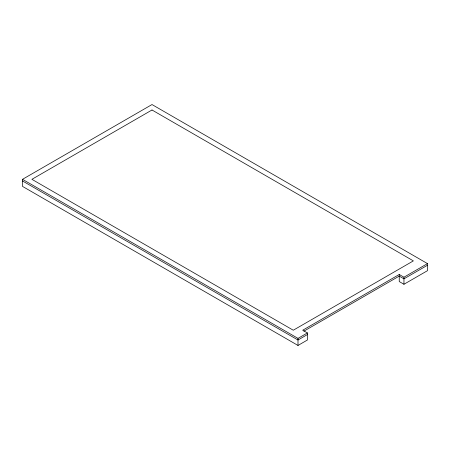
<?xml version="1.0" encoding="UTF-8"?>
<svg xmlns="http://www.w3.org/2000/svg" width="450" height="450" viewBox="0 0 450 450"><rect width="100%" height="100%" fill="white"/><g stroke="black" fill="none" stroke-linecap="round" stroke-linejoin="round"><path stroke-width="0.67" d="M399.246 274.483L302.704 330.221L307.412 332.938L307.412 340.009L297.996 345.448L22.5 186.39L22.5 179.325L152.004 104.552L427.5 263.61L427.5 270.675L403.954 284.271L399.246 281.554L399.246 274.483L403.954 277.2L427.5 263.61M303.919 331.149L399.246 276.114L403.954 278.831L427.5 265.241M22.5 179.325L297.996 338.377L307.412 332.938M307.412 334.569L297.996 340.009L22.5 180.956M403.954 277.2L403.954 284.271M297.996 338.377L297.996 345.448M152.004 109.991L31.916 179.325L293.287 330.221L413.37 260.887L152.004 109.991"/></g></svg>
